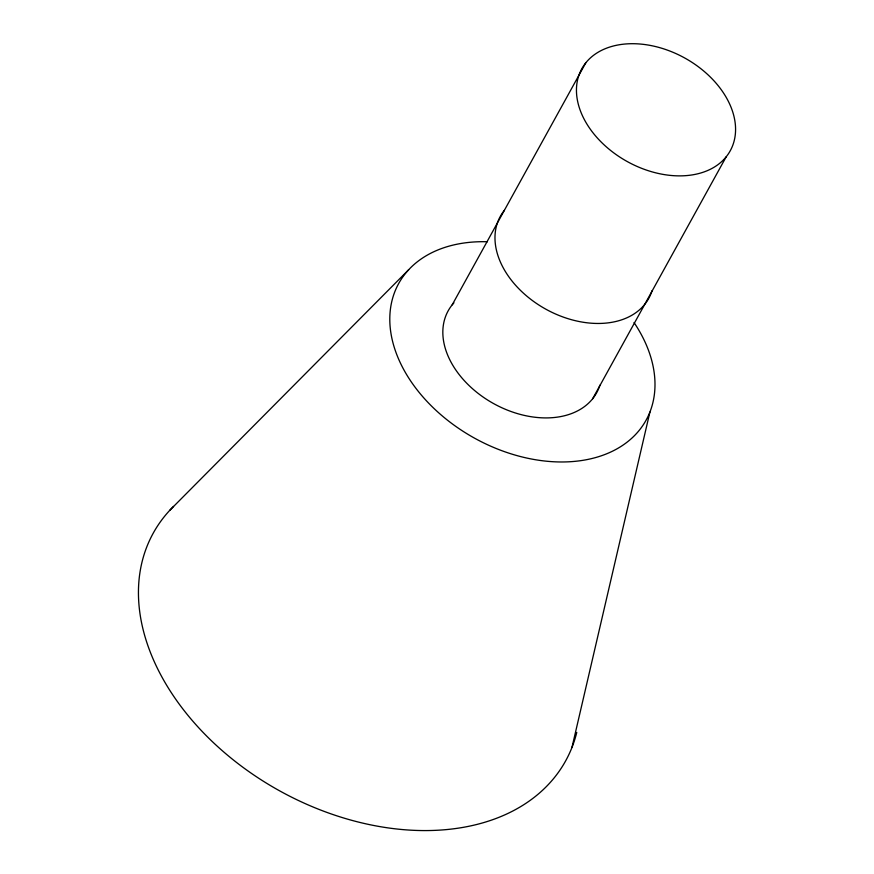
<?xml version="1.0" encoding="UTF-8"?>
<svg xmlns="http://www.w3.org/2000/svg" width="874" height="874" viewBox="0 0 874 874"><rect width="100%" height="100%" fill="white"/><g stroke="black" fill="none" stroke-linecap="round" stroke-linejoin="round"><path stroke-width="1.31" d="M571.967 747.445L649.906 412.091M452.197 304.829L585.809 62.797M592.594 398.828L726.207 156.785A84.8 59.224 28.9 0 0 653.348 46.049A84.8 59.224 28.9 0 0 588.475 126.533A84.8 59.224 28.9 0 0 726.207 156.785M169.873 510.208L408.65 269.749M652.037 290.736A84.8 59.224 28.9 0 1 546.567 309.582A84.8 59.224 28.9 0 1 504.342 210.383M599.892 385.194A84.8 59.224 28.9 0 1 492.816 403.143A84.8 59.224 28.9 0 1 453.89 302.863M634.043 322.561A141.326 98.707 28.9 0 1 582.324 460.423A141.326 98.707 28.9 0 1 398.675 359.225A141.326 98.707 28.9 0 1 487.386 241.748M576.774 732.412A235.554 164.509 28.9 0 1 278.052 789.965A235.554 164.509 28.9 0 1 173.544 506.417"/></g></svg>
